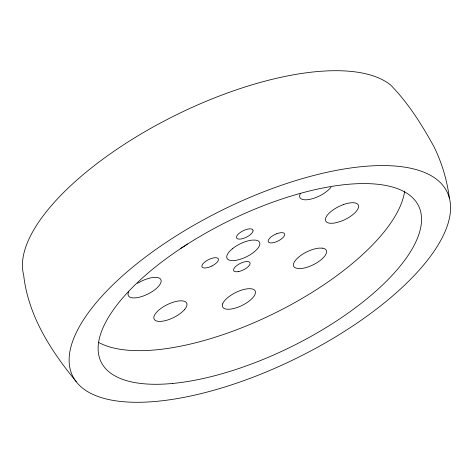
<?xml version="1.0" encoding="UTF-8"?>
<svg xmlns="http://www.w3.org/2000/svg" width="473" height="473" viewBox="0 0 473 473"><rect width="100%" height="100%" fill="white"/><g stroke="black" fill="none" stroke-linecap="round" stroke-linejoin="round"><path stroke-width="0.71" d="M76.271 381.622C50.877 350.925 28.078 315.467 23.65 274.967A208.628 82.858 -26.2 0 1 167.052 119.533A208.628 82.858 -26.2 0 1 390.633 85.022C408.329 103.114 421.975 124.848 434.096 146.937C441.942 162.99 447.121 180.308 449.35 198.033A208.628 82.858 -26.2 0 1 183.755 397.409A208.628 82.858 -26.2 0 1 146.417 256.348A208.628 82.858 -26.2 0 1 449.35 198.033M404.634 191.133A176.878 70.246 -26.2 0 1 274.795 313.114A176.878 70.246 -26.2 0 1 98.402 342.275M128.78 291.575A18.14 7.207 -26.2 0 0 143.857 295.808L148.173 293.904A18.14 7.207 -26.2 0 0 161.163 281.376A18.14 7.207 -26.2 0 0 149.592 278.13L145.329 279.472A18.14 7.207 -26.2 0 0 137.501 283.351M187.474 243.92A18.14 7.207 -26.2 0 1 182.43 247.361M181.851 247.692A18.14 7.207 -26.2 0 1 180.662 248.325M331.029 187.131A18.14 7.207 -26.2 0 1 327.387 190.873L323.839 193.469A18.14 7.207 -26.2 0 1 305.523 199.819A18.14 7.207 -26.2 0 1 300.379 193.463M222.659 303.897L222.363 306.066A18.14 7.207 -26.2 0 0 237.777 307.284A18.14 7.207 -26.2 0 0 255.172 294.04L255.467 291.871A18.14 7.207 -26.2 0 0 240.053 290.653A18.14 7.207 -26.2 0 0 222.659 303.897M253.055 230.854L252.677 232.018A9.07 3.601 -26.2 0 1 244.405 238.067A9.07 3.601 -26.2 0 1 236.671 238.067L236.488 237.115A9.07 3.601 -26.2 0 1 245.138 229.902A9.07 3.601 -26.2 0 1 253.055 230.854M184.387 309.768L181.602 312.452A18.14 7.207 -26.2 0 1 158.171 321.315A18.14 7.207 -26.2 0 1 159.212 309.762L162.759 307.166A18.14 7.207 -26.2 0 1 182.643 300.905A18.14 7.207 -26.2 0 1 184.387 309.768M232.278 248.828L229.446 251.518A18.14 7.207 -26.2 0 0 230.907 260.505L234.182 260.54A18.14 7.207 -26.2 0 0 254.32 251.807L257.152 249.123A18.14 7.207 -26.2 0 0 255.692 240.136L252.416 240.095A18.14 7.207 -26.2 0 0 232.278 248.828M276.806 233.703L274.647 234.655A9.07 3.601 -26.2 0 0 268.156 240.923A9.07 3.601 -26.2 0 0 273.938 242.543L276.072 241.874A9.07 3.601 -26.2 0 0 284.722 234.655A9.07 3.601 -26.2 0 0 276.806 233.703M211.951 265.98L209.793 266.932A9.07 3.601 -26.2 0 1 201.876 265.98A9.07 3.601 -26.2 0 1 210.526 258.766L212.661 258.092A9.07 3.601 -26.2 0 1 218.443 259.718A9.07 3.601 -26.2 0 1 211.951 265.98M343.215 204.655L338.893 206.5A18.14 7.207 -26.2 0 0 325.465 219.029A18.14 7.207 -26.2 0 0 336.557 222.617L340.797 221.34A18.14 7.207 -26.2 0 0 358.546 206.967A18.14 7.207 -26.2 0 0 343.215 204.655M322.231 248.124L318.914 248.124A18.14 7.207 -26.2 0 0 298.8 256.987A18.14 7.207 -26.2 0 0 295.276 267.836L297.759 268.534A18.14 7.207 -26.2 0 0 321.191 259.677A18.14 7.207 -26.2 0 0 322.231 248.124M172.852 383.432A176.878 70.246 -26.2 0 0 421.39 222.848A176.878 70.246 -26.2 0 0 185.274 245.517A176.878 70.246 -26.2 0 0 172.852 383.432M238.262 271.632A9.07 3.601 -26.2 0 0 250.093 263.041A9.07 3.601 -26.2 0 0 237.127 265.282A9.07 3.601 -26.2 0 0 238.262 271.632"/></g></svg>
